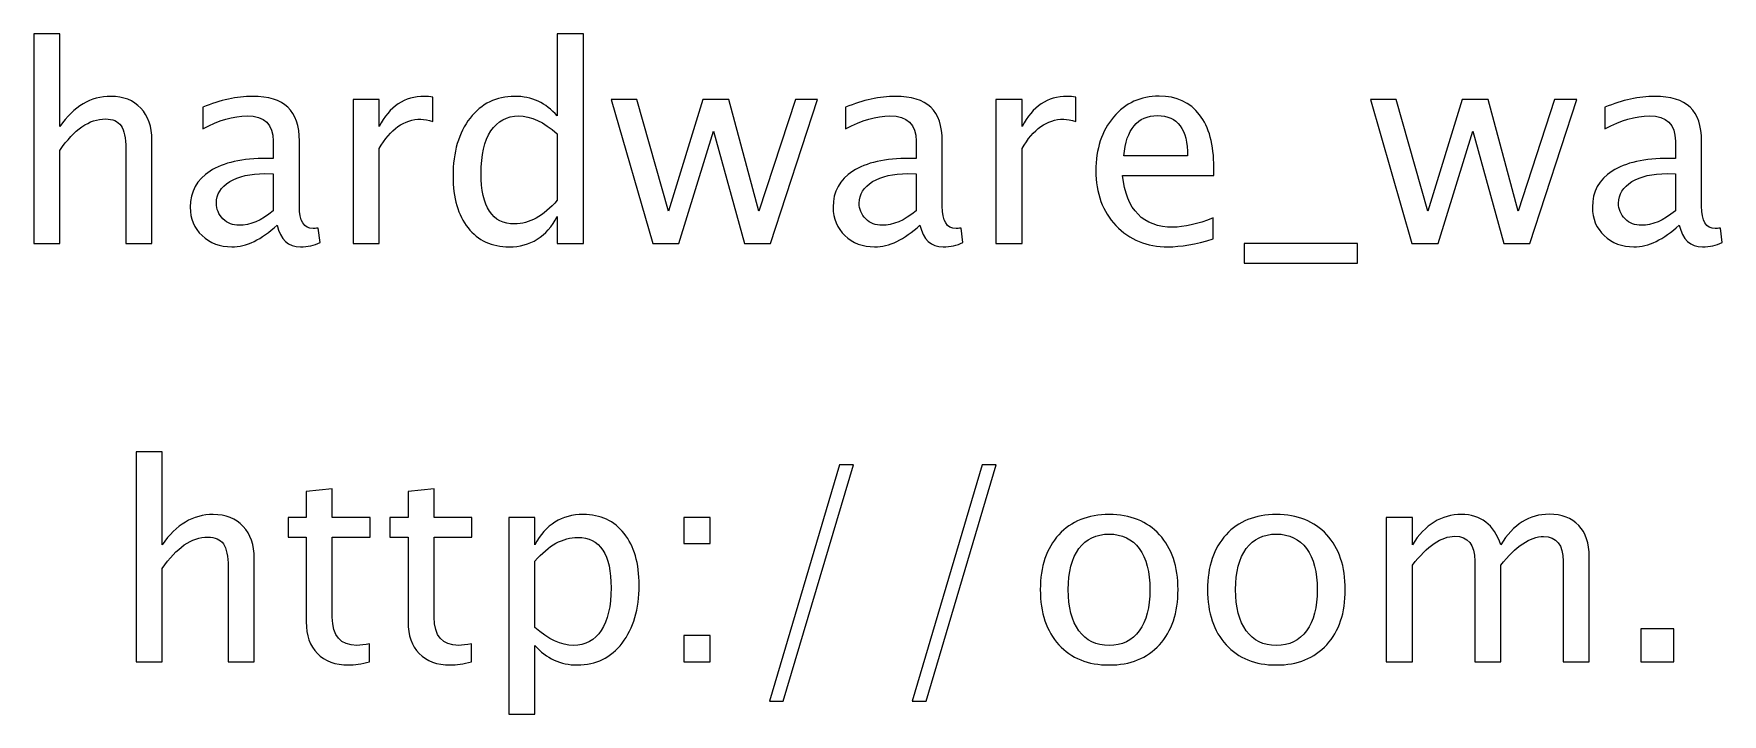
# Model space of a CAD drawing. Header units: centimetres. Extents: x -142 to 94, y -75 to 149.
# Drawn here: x -113.441 to -111.253, y 125.06 to 125.942 of the extents above; entities that cross this region are included whole.
import ezdxf

# ---------------------------------------------------------------- set-up
doc = ezdxf.new("R2010")
doc.units = ezdxf.units.CM
doc.header["$MEASUREMENT"] = 0
doc.layers.add('Layer 1', color=7, linetype='Continuous')

msp = doc.modelspace()

# ---------------------------------------------------------------- linework, layer by layer
at = {"layer": 'Layer 1'}
for points, knots in [([(-113.44107, 125.67044), (-113.44107, 125.67044), (-113.44107, 125.94243), (-113.44107, 125.94243), (-113.44107, 125.94243), (-113.44107, 125.94243), (-113.40721, 125.94243), (-113.40721, 125.94243), (-113.40721, 125.94243), (-113.40721, 125.94243), (-113.40721, 125.82208), (-113.40721, 125.82208), (-113.40721, 125.82208), (-113.38927, 125.84824), (-113.36728, 125.86129), (-113.3413, 125.86129), (-113.3413, 125.86129), (-113.32495, 125.86129), (-113.31196, 125.85618), (-113.30237, 125.84589), (-113.30237, 125.84589), (-113.29279, 125.83566), (-113.28797, 125.82184), (-113.28797, 125.80456), (-113.28797, 125.80456), (-113.28797, 125.80456), (-113.28797, 125.67044), (-113.28797, 125.67044), (-113.28797, 125.67044), (-113.28797, 125.67044), (-113.32183, 125.67044), (-113.32183, 125.67044), (-113.32183, 125.67044), (-113.32183, 125.67044), (-113.32183, 125.7935), (-113.32183, 125.7935), (-113.32183, 125.7935), (-113.32183, 125.80738), (-113.32389, 125.81726), (-113.32795, 125.82313), (-113.32795, 125.82313), (-113.33206, 125.82907), (-113.33883, 125.83201), (-113.34829, 125.83201), (-113.34829, 125.83201), (-113.36911, 125.83201), (-113.38874, 125.81843), (-113.40721, 125.79127), (-113.40721, 125.79127), (-113.40721, 125.79127), (-113.40721, 125.67044), (-113.40721, 125.67044), (-113.40721, 125.67044), (-113.40721, 125.67044), (-113.44107, 125.67044), (-113.44107, 125.67044)], [0, 0, 0, 0, 0.0666667, 0.0666667, 0.0666667, 0.0666667, 0.1333333, 0.1333333, 0.1333333, 0.1333333, 0.2, 0.2, 0.2, 0.2, 0.2666667, 0.2666667, 0.2666667, 0.2666667, 0.3333333, 0.3333333, 0.3333333, 0.3333333, 0.4, 0.4, 0.4, 0.4, 0.4666667, 0.4666667, 0.4666667, 0.4666667, 0.5333333, 0.5333333, 0.5333333, 0.5333333, 0.6, 0.6, 0.6, 0.6, 0.6666667, 0.6666667, 0.6666667, 0.6666667, 0.7333333, 0.7333333, 0.7333333, 0.7333333, 0.8, 0.8, 0.8, 0.8, 0.8666667, 0.8666667, 0.8666667, 0.8666667, 1, 1, 1, 1]), ([(-112.76268, 125.67044), (-112.76268, 125.67044), (-112.76268, 125.70554), (-112.76268, 125.70554), (-112.76268, 125.70554), (-112.77649, 125.67932), (-112.79731, 125.66621), (-112.82512, 125.66621), (-112.82512, 125.66621), (-112.8477, 125.66621), (-112.86545, 125.67438), (-112.87839, 125.69078), (-112.87839, 125.69078), (-112.89132, 125.70719), (-112.89779, 125.72959), (-112.89779, 125.75799), (-112.89779, 125.75799), (-112.89779, 125.78903), (-112.89044, 125.81402), (-112.8758, 125.83295), (-112.8758, 125.83295), (-112.8611, 125.85183), (-112.84182, 125.86129), (-112.81789, 125.86129), (-112.81789, 125.86129), (-112.79572, 125.86129), (-112.77726, 125.85283), (-112.76268, 125.83584), (-112.76268, 125.83584), (-112.76268, 125.83584), (-112.76268, 125.94243), (-112.76268, 125.94243), (-112.76268, 125.94243), (-112.76268, 125.94243), (-112.72881, 125.94243), (-112.72881, 125.94243), (-112.72881, 125.94243), (-112.72881, 125.94243), (-112.72881, 125.67044), (-112.72881, 125.67044), (-112.72881, 125.67044), (-112.72881, 125.67044), (-112.76268, 125.67044), (-112.76268, 125.67044)], [0, 0, 0, 0, 0.0833333, 0.0833333, 0.0833333, 0.0833333, 0.1666667, 0.1666667, 0.1666667, 0.1666667, 0.25, 0.25, 0.25, 0.25, 0.3333333, 0.3333333, 0.3333333, 0.3333333, 0.4166667, 0.4166667, 0.4166667, 0.4166667, 0.5, 0.5, 0.5, 0.5, 0.5833333, 0.5833333, 0.5833333, 0.5833333, 0.6666667, 0.6666667, 0.6666667, 0.6666667, 0.75, 0.75, 0.75, 0.75, 0.8333333, 0.8333333, 0.8333333, 0.8333333, 1, 1, 1, 1]), ([(-113.12575, 125.69425), (-113.14609, 125.67556), (-113.16567, 125.66621), (-113.18448, 125.66621), (-113.18448, 125.66621), (-113.19995, 125.66621), (-113.21282, 125.67103), (-113.223, 125.68073), (-113.223, 125.68073), (-113.23323, 125.69043), (-113.23834, 125.70266), (-113.23834, 125.71742), (-113.23834, 125.71742), (-113.23834, 125.73782), (-113.22976, 125.75352), (-113.21259, 125.76446), (-113.21259, 125.76446), (-113.19542, 125.77539), (-113.17078, 125.78086), (-113.13868, 125.78086), (-113.13868, 125.78086), (-113.13868, 125.78086), (-113.13074, 125.78086), (-113.13074, 125.78086), (-113.13074, 125.78086), (-113.13074, 125.78086), (-113.13074, 125.80338), (-113.13074, 125.80338), (-113.13074, 125.80338), (-113.13074, 125.82508), (-113.14203, 125.83589), (-113.16467, 125.83589), (-113.16467, 125.83589), (-113.18219, 125.83589), (-113.20136, 125.83037), (-113.22211, 125.81931), (-113.22211, 125.81931), (-113.22211, 125.81931), (-113.22211, 125.84718), (-113.22211, 125.84718), (-113.22211, 125.84718), (-113.1993, 125.85659), (-113.17778, 125.86129), (-113.15761, 125.86129), (-113.15761, 125.86129), (-113.13686, 125.86129), (-113.12151, 125.85659), (-113.11169, 125.84712), (-113.11169, 125.84712), (-113.10182, 125.83766), (-113.09688, 125.82308), (-113.09688, 125.80338), (-113.09688, 125.80338), (-113.09688, 125.80338), (-113.09688, 125.71889), (-113.09688, 125.71889), (-113.09688, 125.71889), (-113.09688, 125.69954), (-113.09094, 125.68984), (-113.079, 125.68984), (-113.079, 125.68984), (-113.07753, 125.68984), (-113.07536, 125.69008), (-113.07248, 125.69055), (-113.07248, 125.69055), (-113.07248, 125.69055), (-113.07006, 125.67173), (-113.07006, 125.67173), (-113.07006, 125.67173), (-113.07777, 125.66803), (-113.08623, 125.66621), (-113.09552, 125.66621), (-113.09552, 125.66621), (-113.11134, 125.66621), (-113.12139, 125.67556), (-113.12575, 125.69425)], [0, 0, 0, 0, 0.05, 0.05, 0.05, 0.05, 0.1, 0.1, 0.1, 0.1, 0.15, 0.15, 0.15, 0.15, 0.2, 0.2, 0.2, 0.2, 0.25, 0.25, 0.25, 0.25, 0.3, 0.3, 0.3, 0.3, 0.35, 0.35, 0.35, 0.35, 0.4, 0.4, 0.4, 0.4, 0.45, 0.45, 0.45, 0.45, 0.5, 0.5, 0.5, 0.5, 0.55, 0.55, 0.55, 0.55, 0.6, 0.6, 0.6, 0.6, 0.65, 0.65, 0.65, 0.65, 0.7, 0.7, 0.7, 0.7, 0.75, 0.75, 0.75, 0.75, 0.8, 0.8, 0.8, 0.8, 0.85, 0.85, 0.85, 0.85, 0.9, 0.9, 0.9, 0.9, 1, 1, 1, 1]), ([(-113.02732, 125.67044), (-113.02732, 125.67044), (-113.02732, 125.85741), (-113.02732, 125.85741), (-113.02732, 125.85741), (-113.02732, 125.85741), (-112.99346, 125.85741), (-112.99346, 125.85741), (-112.99346, 125.85741), (-112.99346, 125.85741), (-112.99346, 125.82208), (-112.99346, 125.82208), (-112.99346, 125.82208), (-112.97999, 125.84824), (-112.96047, 125.86129), (-112.93484, 125.86129), (-112.93484, 125.86129), (-112.93137, 125.86129), (-112.92772, 125.861), (-112.92396, 125.86041), (-112.92396, 125.86041), (-112.92396, 125.86041), (-112.92396, 125.82872), (-112.92396, 125.82872), (-112.92396, 125.82872), (-112.92984, 125.83066), (-112.93501, 125.83166), (-112.93948, 125.83166), (-112.93948, 125.83166), (-112.961, 125.83166), (-112.97899, 125.81896), (-112.99346, 125.7935), (-112.99346, 125.7935), (-112.99346, 125.7935), (-112.99346, 125.67044), (-112.99346, 125.67044), (-112.99346, 125.67044), (-112.99346, 125.67044), (-113.02732, 125.67044), (-113.02732, 125.67044)], [0, 0, 0, 0, 0.0909091, 0.0909091, 0.0909091, 0.0909091, 0.1818182, 0.1818182, 0.1818182, 0.1818182, 0.2727273, 0.2727273, 0.2727273, 0.2727273, 0.3636364, 0.3636364, 0.3636364, 0.3636364, 0.4545455, 0.4545455, 0.4545455, 0.4545455, 0.5454545, 0.5454545, 0.5454545, 0.5454545, 0.6363636, 0.6363636, 0.6363636, 0.6363636, 0.7272727, 0.7272727, 0.7272727, 0.7272727, 0.8181818, 0.8181818, 0.8181818, 0.8181818, 1, 1, 1, 1]), ([(-112.63908, 125.67044), (-112.63908, 125.67044), (-112.6927, 125.85741), (-112.6927, 125.85741), (-112.6927, 125.85741), (-112.6927, 125.85741), (-112.65966, 125.85741), (-112.65966, 125.85741), (-112.65966, 125.85741), (-112.65966, 125.85741), (-112.61856, 125.71224), (-112.61856, 125.71224), (-112.61856, 125.71224), (-112.61856, 125.71224), (-112.57423, 125.85741), (-112.57423, 125.85741), (-112.57423, 125.85741), (-112.57423, 125.85741), (-112.54036, 125.85741), (-112.54036, 125.85741), (-112.54036, 125.85741), (-112.54036, 125.85741), (-112.50138, 125.71248), (-112.50138, 125.71248), (-112.50138, 125.71248), (-112.50138, 125.71248), (-112.45422, 125.85741), (-112.45422, 125.85741), (-112.45422, 125.85741), (-112.45422, 125.85741), (-112.4253, 125.85741), (-112.4253, 125.85741), (-112.4253, 125.85741), (-112.4253, 125.85741), (-112.48633, 125.67044), (-112.48633, 125.67044), (-112.48633, 125.67044), (-112.48633, 125.67044), (-112.52019, 125.67044), (-112.52019, 125.67044), (-112.52019, 125.67044), (-112.52019, 125.67044), (-112.56029, 125.81626), (-112.56029, 125.81626), (-112.56029, 125.81626), (-112.56029, 125.81626), (-112.60521, 125.67044), (-112.60521, 125.67044), (-112.60521, 125.67044), (-112.60521, 125.67044), (-112.63908, 125.67044), (-112.63908, 125.67044)], [0, 0, 0, 0, 0.0714286, 0.0714286, 0.0714286, 0.0714286, 0.1428571, 0.1428571, 0.1428571, 0.1428571, 0.2142857, 0.2142857, 0.2142857, 0.2142857, 0.2857143, 0.2857143, 0.2857143, 0.2857143, 0.3571429, 0.3571429, 0.3571429, 0.3571429, 0.4285714, 0.4285714, 0.4285714, 0.4285714, 0.5, 0.5, 0.5, 0.5, 0.5714286, 0.5714286, 0.5714286, 0.5714286, 0.6428571, 0.6428571, 0.6428571, 0.6428571, 0.7142857, 0.7142857, 0.7142857, 0.7142857, 0.7857143, 0.7857143, 0.7857143, 0.7857143, 0.8571429, 0.8571429, 0.8571429, 0.8571429, 1, 1, 1, 1]), ([(-112.29277, 125.69425), (-112.31311, 125.67556), (-112.33269, 125.66621), (-112.3515, 125.66621), (-112.3515, 125.66621), (-112.36697, 125.66621), (-112.37984, 125.67103), (-112.39002, 125.68073), (-112.39002, 125.68073), (-112.40025, 125.69043), (-112.40536, 125.70266), (-112.40536, 125.71742), (-112.40536, 125.71742), (-112.40536, 125.73782), (-112.39678, 125.75352), (-112.37961, 125.76446), (-112.37961, 125.76446), (-112.36244, 125.77539), (-112.3378, 125.78086), (-112.3057, 125.78086), (-112.3057, 125.78086), (-112.3057, 125.78086), (-112.29776, 125.78086), (-112.29776, 125.78086), (-112.29776, 125.78086), (-112.29776, 125.78086), (-112.29776, 125.80338), (-112.29776, 125.80338), (-112.29776, 125.80338), (-112.29776, 125.82508), (-112.30905, 125.83589), (-112.33169, 125.83589), (-112.33169, 125.83589), (-112.34921, 125.83589), (-112.36838, 125.83037), (-112.38913, 125.81931), (-112.38913, 125.81931), (-112.38913, 125.81931), (-112.38913, 125.84718), (-112.38913, 125.84718), (-112.38913, 125.84718), (-112.36632, 125.85659), (-112.3448, 125.86129), (-112.32463, 125.86129), (-112.32463, 125.86129), (-112.30388, 125.86129), (-112.28853, 125.85659), (-112.27871, 125.84712), (-112.27871, 125.84712), (-112.26884, 125.83766), (-112.2639, 125.82308), (-112.2639, 125.80338), (-112.2639, 125.80338), (-112.2639, 125.80338), (-112.2639, 125.71889), (-112.2639, 125.71889), (-112.2639, 125.71889), (-112.2639, 125.69954), (-112.25796, 125.68984), (-112.24602, 125.68984), (-112.24602, 125.68984), (-112.24455, 125.68984), (-112.24238, 125.69008), (-112.2395, 125.69055), (-112.2395, 125.69055), (-112.2395, 125.69055), (-112.23708, 125.67173), (-112.23708, 125.67173), (-112.23708, 125.67173), (-112.24479, 125.66803), (-112.25325, 125.66621), (-112.26254, 125.66621), (-112.26254, 125.66621), (-112.27836, 125.66621), (-112.28841, 125.67556), (-112.29277, 125.69425)], [0, 0, 0, 0, 0.05, 0.05, 0.05, 0.05, 0.1, 0.1, 0.1, 0.1, 0.15, 0.15, 0.15, 0.15, 0.2, 0.2, 0.2, 0.2, 0.25, 0.25, 0.25, 0.25, 0.3, 0.3, 0.3, 0.3, 0.35, 0.35, 0.35, 0.35, 0.4, 0.4, 0.4, 0.4, 0.45, 0.45, 0.45, 0.45, 0.5, 0.5, 0.5, 0.5, 0.55, 0.55, 0.55, 0.55, 0.6, 0.6, 0.6, 0.6, 0.65, 0.65, 0.65, 0.65, 0.7, 0.7, 0.7, 0.7, 0.75, 0.75, 0.75, 0.75, 0.8, 0.8, 0.8, 0.8, 0.85, 0.85, 0.85, 0.85, 0.9, 0.9, 0.9, 0.9, 1, 1, 1, 1]), ([(-112.19434, 125.67044), (-112.19434, 125.67044), (-112.19434, 125.85741), (-112.19434, 125.85741), (-112.19434, 125.85741), (-112.19434, 125.85741), (-112.16048, 125.85741), (-112.16048, 125.85741), (-112.16048, 125.85741), (-112.16048, 125.85741), (-112.16048, 125.82208), (-112.16048, 125.82208), (-112.16048, 125.82208), (-112.14701, 125.84824), (-112.12749, 125.86129), (-112.10186, 125.86129), (-112.10186, 125.86129), (-112.09839, 125.86129), (-112.09474, 125.861), (-112.09098, 125.86041), (-112.09098, 125.86041), (-112.09098, 125.86041), (-112.09098, 125.82872), (-112.09098, 125.82872), (-112.09098, 125.82872), (-112.09686, 125.83066), (-112.10203, 125.83166), (-112.1065, 125.83166), (-112.1065, 125.83166), (-112.12802, 125.83166), (-112.14601, 125.81896), (-112.16048, 125.7935), (-112.16048, 125.7935), (-112.16048, 125.7935), (-112.16048, 125.67044), (-112.16048, 125.67044), (-112.16048, 125.67044), (-112.16048, 125.67044), (-112.19434, 125.67044), (-112.19434, 125.67044)], [0, 0, 0, 0, 0.0909091, 0.0909091, 0.0909091, 0.0909091, 0.1818182, 0.1818182, 0.1818182, 0.1818182, 0.2727273, 0.2727273, 0.2727273, 0.2727273, 0.3636364, 0.3636364, 0.3636364, 0.3636364, 0.4545455, 0.4545455, 0.4545455, 0.4545455, 0.5454545, 0.5454545, 0.5454545, 0.5454545, 0.6363636, 0.6363636, 0.6363636, 0.6363636, 0.7272727, 0.7272727, 0.7272727, 0.7272727, 0.8181818, 0.8181818, 0.8181818, 0.8181818, 1, 1, 1, 1]), ([(-111.91276, 125.67644), (-111.93552, 125.66962), (-111.95498, 125.66621), (-111.97121, 125.66621), (-111.97121, 125.66621), (-111.9989, 125.66621), (-112.02142, 125.67538), (-112.03876, 125.69366), (-112.03876, 125.69366), (-112.05611, 125.71195), (-112.06481, 125.73565), (-112.06481, 125.76481), (-112.06481, 125.76481), (-112.06481, 125.79309), (-112.05717, 125.81631), (-112.04182, 125.83448), (-112.04182, 125.83448), (-112.02647, 125.85259), (-112.00684, 125.86165), (-111.98291, 125.86165), (-111.98291, 125.86165), (-111.96027, 125.86165), (-111.94275, 125.85359), (-111.9304, 125.83748), (-111.9304, 125.83748), (-111.91805, 125.82137), (-111.91188, 125.79856), (-111.91188, 125.76898), (-111.91188, 125.76898), (-111.91188, 125.76898), (-111.91206, 125.75864), (-111.91206, 125.75864), (-111.91206, 125.75864), (-111.91206, 125.75864), (-112.03024, 125.75864), (-112.03024, 125.75864), (-112.03024, 125.75864), (-112.0253, 125.71395), (-112.00348, 125.69161), (-111.96486, 125.69161), (-111.96486, 125.69161), (-111.95069, 125.69161), (-111.93334, 125.6956), (-111.91276, 125.7036), (-111.91276, 125.7036), (-111.91276, 125.7036), (-111.91276, 125.67644), (-111.91276, 125.67644)], [0, 0, 0, 0, 0.0769231, 0.0769231, 0.0769231, 0.0769231, 0.1538462, 0.1538462, 0.1538462, 0.1538462, 0.2307692, 0.2307692, 0.2307692, 0.2307692, 0.3076923, 0.3076923, 0.3076923, 0.3076923, 0.3846154, 0.3846154, 0.3846154, 0.3846154, 0.4615385, 0.4615385, 0.4615385, 0.4615385, 0.5384615, 0.5384615, 0.5384615, 0.5384615, 0.6153846, 0.6153846, 0.6153846, 0.6153846, 0.6923077, 0.6923077, 0.6923077, 0.6923077, 0.7692308, 0.7692308, 0.7692308, 0.7692308, 0.8461538, 0.8461538, 0.8461538, 0.8461538, 1, 1, 1, 1]), ([(-111.65517, 125.67044), (-111.65517, 125.67044), (-111.70879, 125.85741), (-111.70879, 125.85741), (-111.70879, 125.85741), (-111.70879, 125.85741), (-111.67575, 125.85741), (-111.67575, 125.85741), (-111.67575, 125.85741), (-111.67575, 125.85741), (-111.63465, 125.71224), (-111.63465, 125.71224), (-111.63465, 125.71224), (-111.63465, 125.71224), (-111.59032, 125.85741), (-111.59032, 125.85741), (-111.59032, 125.85741), (-111.59032, 125.85741), (-111.55645, 125.85741), (-111.55645, 125.85741), (-111.55645, 125.85741), (-111.55645, 125.85741), (-111.51747, 125.71248), (-111.51747, 125.71248), (-111.51747, 125.71248), (-111.51747, 125.71248), (-111.47031, 125.85741), (-111.47031, 125.85741), (-111.47031, 125.85741), (-111.47031, 125.85741), (-111.44139, 125.85741), (-111.44139, 125.85741), (-111.44139, 125.85741), (-111.44139, 125.85741), (-111.50242, 125.67044), (-111.50242, 125.67044), (-111.50242, 125.67044), (-111.50242, 125.67044), (-111.53628, 125.67044), (-111.53628, 125.67044), (-111.53628, 125.67044), (-111.53628, 125.67044), (-111.57638, 125.81626), (-111.57638, 125.81626), (-111.57638, 125.81626), (-111.57638, 125.81626), (-111.6213, 125.67044), (-111.6213, 125.67044), (-111.6213, 125.67044), (-111.6213, 125.67044), (-111.65517, 125.67044), (-111.65517, 125.67044)], [0, 0, 0, 0, 0.0714286, 0.0714286, 0.0714286, 0.0714286, 0.1428571, 0.1428571, 0.1428571, 0.1428571, 0.2142857, 0.2142857, 0.2142857, 0.2142857, 0.2857143, 0.2857143, 0.2857143, 0.2857143, 0.3571429, 0.3571429, 0.3571429, 0.3571429, 0.4285714, 0.4285714, 0.4285714, 0.4285714, 0.5, 0.5, 0.5, 0.5, 0.5714286, 0.5714286, 0.5714286, 0.5714286, 0.6428571, 0.6428571, 0.6428571, 0.6428571, 0.7142857, 0.7142857, 0.7142857, 0.7142857, 0.7857143, 0.7857143, 0.7857143, 0.7857143, 0.8571429, 0.8571429, 0.8571429, 0.8571429, 1, 1, 1, 1]), ([(-111.30886, 125.69425), (-111.3292, 125.67556), (-111.34878, 125.66621), (-111.36759, 125.66621), (-111.36759, 125.66621), (-111.38306, 125.66621), (-111.39593, 125.67103), (-111.40611, 125.68073), (-111.40611, 125.68073), (-111.41634, 125.69043), (-111.42145, 125.70266), (-111.42145, 125.71742), (-111.42145, 125.71742), (-111.42145, 125.73782), (-111.41287, 125.75352), (-111.3957, 125.76446), (-111.3957, 125.76446), (-111.37853, 125.77539), (-111.35389, 125.78086), (-111.32179, 125.78086), (-111.32179, 125.78086), (-111.32179, 125.78086), (-111.31385, 125.78086), (-111.31385, 125.78086), (-111.31385, 125.78086), (-111.31385, 125.78086), (-111.31385, 125.80338), (-111.31385, 125.80338), (-111.31385, 125.80338), (-111.31385, 125.82508), (-111.32514, 125.83589), (-111.34778, 125.83589), (-111.34778, 125.83589), (-111.3653, 125.83589), (-111.38447, 125.83037), (-111.40522, 125.81931), (-111.40522, 125.81931), (-111.40522, 125.81931), (-111.40522, 125.84718), (-111.40522, 125.84718), (-111.40522, 125.84718), (-111.38241, 125.85659), (-111.36089, 125.86129), (-111.34072, 125.86129), (-111.34072, 125.86129), (-111.31997, 125.86129), (-111.30462, 125.85659), (-111.2948, 125.84712), (-111.2948, 125.84712), (-111.28493, 125.83766), (-111.27999, 125.82308), (-111.27999, 125.80338), (-111.27999, 125.80338), (-111.27999, 125.80338), (-111.27999, 125.71889), (-111.27999, 125.71889), (-111.27999, 125.71889), (-111.27999, 125.69954), (-111.27405, 125.68984), (-111.26211, 125.68984), (-111.26211, 125.68984), (-111.26064, 125.68984), (-111.25847, 125.69008), (-111.25559, 125.69055), (-111.25559, 125.69055), (-111.25559, 125.69055), (-111.25317, 125.67173), (-111.25317, 125.67173), (-111.25317, 125.67173), (-111.26088, 125.66803), (-111.26934, 125.66621), (-111.27863, 125.66621), (-111.27863, 125.66621), (-111.29445, 125.66621), (-111.3045, 125.67556), (-111.30886, 125.69425)], [0, 0, 0, 0, 0.05, 0.05, 0.05, 0.05, 0.1, 0.1, 0.1, 0.1, 0.15, 0.15, 0.15, 0.15, 0.2, 0.2, 0.2, 0.2, 0.25, 0.25, 0.25, 0.25, 0.3, 0.3, 0.3, 0.3, 0.35, 0.35, 0.35, 0.35, 0.4, 0.4, 0.4, 0.4, 0.45, 0.45, 0.45, 0.45, 0.5, 0.5, 0.5, 0.5, 0.55, 0.55, 0.55, 0.55, 0.6, 0.6, 0.6, 0.6, 0.65, 0.65, 0.65, 0.65, 0.7, 0.7, 0.7, 0.7, 0.75, 0.75, 0.75, 0.75, 0.8, 0.8, 0.8, 0.8, 0.85, 0.85, 0.85, 0.85, 0.9, 0.9, 0.9, 0.9, 1, 1, 1, 1]), ([(-112.76268, 125.81267), (-112.78026, 125.82813), (-112.79689, 125.83589), (-112.81265, 125.83589), (-112.81265, 125.83589), (-112.82817, 125.83589), (-112.84017, 125.82943), (-112.84869, 125.81643), (-112.84869, 125.81643), (-112.85722, 125.8035), (-112.86145, 125.78515), (-112.86145, 125.7614), (-112.86145, 125.7614), (-112.86145, 125.71771), (-112.84699, 125.69584), (-112.818, 125.69584), (-112.818, 125.69584), (-112.79919, 125.69584), (-112.78073, 125.70613), (-112.76268, 125.72665), (-112.76268, 125.72665), (-112.76268, 125.72665), (-112.76268, 125.81267), (-112.76268, 125.81267)], [0, 0, 0, 0, 0.1428571, 0.1428571, 0.1428571, 0.1428571, 0.2857143, 0.2857143, 0.2857143, 0.2857143, 0.4285714, 0.4285714, 0.4285714, 0.4285714, 0.5714286, 0.5714286, 0.5714286, 0.5714286, 0.7142857, 0.7142857, 0.7142857, 0.7142857, 1, 1, 1, 1]), ([(-112.02847, 125.78404), (-112.02847, 125.78404), (-111.94592, 125.78404), (-111.94592, 125.78404), (-111.94592, 125.78404), (-111.94592, 125.81884), (-111.95892, 125.83625), (-111.98485, 125.83625), (-111.98485, 125.83625), (-112.01095, 125.83625), (-112.02547, 125.81884), (-112.02847, 125.78404)], [0, 0, 0, 0, 0.25, 0.25, 0.25, 0.25, 0.5, 0.5, 0.5, 0.5, 1, 1, 1, 1]), ([(-113.13074, 125.71271), (-113.13074, 125.71271), (-113.13074, 125.76075), (-113.13074, 125.76075), (-113.13074, 125.76075), (-113.13074, 125.76075), (-113.14162, 125.7611), (-113.14162, 125.7611), (-113.14162, 125.7611), (-113.16044, 125.7611), (-113.1756, 125.75764), (-113.18719, 125.7507), (-113.18719, 125.7507), (-113.19871, 125.7437), (-113.20447, 125.73447), (-113.20447, 125.72295), (-113.20447, 125.72295), (-113.20447, 125.71489), (-113.20159, 125.70807), (-113.19589, 125.70248), (-113.19589, 125.70248), (-113.19013, 125.6969), (-113.18313, 125.69408), (-113.17484, 125.69408), (-113.17484, 125.69408), (-113.16073, 125.69408), (-113.14603, 125.70031), (-113.13074, 125.71271)], [0, 0, 0, 0, 0.125, 0.125, 0.125, 0.125, 0.25, 0.25, 0.25, 0.25, 0.375, 0.375, 0.375, 0.375, 0.5, 0.5, 0.5, 0.5, 0.625, 0.625, 0.625, 0.625, 0.75, 0.75, 0.75, 0.75, 1, 1, 1, 1]), ([(-112.29776, 125.71271), (-112.29776, 125.71271), (-112.29776, 125.76075), (-112.29776, 125.76075), (-112.29776, 125.76075), (-112.29776, 125.76075), (-112.30864, 125.7611), (-112.30864, 125.7611), (-112.30864, 125.7611), (-112.32746, 125.7611), (-112.34262, 125.75764), (-112.35421, 125.7507), (-112.35421, 125.7507), (-112.36573, 125.7437), (-112.37149, 125.73447), (-112.37149, 125.72295), (-112.37149, 125.72295), (-112.37149, 125.71489), (-112.36861, 125.70807), (-112.36291, 125.70248), (-112.36291, 125.70248), (-112.35715, 125.6969), (-112.35015, 125.69408), (-112.34186, 125.69408), (-112.34186, 125.69408), (-112.32775, 125.69408), (-112.31305, 125.70031), (-112.29776, 125.71271)], [0, 0, 0, 0, 0.125, 0.125, 0.125, 0.125, 0.25, 0.25, 0.25, 0.25, 0.375, 0.375, 0.375, 0.375, 0.5, 0.5, 0.5, 0.5, 0.625, 0.625, 0.625, 0.625, 0.75, 0.75, 0.75, 0.75, 1, 1, 1, 1]), ([(-111.31385, 125.71271), (-111.31385, 125.71271), (-111.31385, 125.76075), (-111.31385, 125.76075), (-111.31385, 125.76075), (-111.31385, 125.76075), (-111.32473, 125.7611), (-111.32473, 125.7611), (-111.32473, 125.7611), (-111.34355, 125.7611), (-111.35871, 125.75764), (-111.3703, 125.7507), (-111.3703, 125.7507), (-111.38182, 125.7437), (-111.38758, 125.73447), (-111.38758, 125.72295), (-111.38758, 125.72295), (-111.38758, 125.71489), (-111.3847, 125.70807), (-111.379, 125.70248), (-111.379, 125.70248), (-111.37324, 125.6969), (-111.36624, 125.69408), (-111.35795, 125.69408), (-111.35795, 125.69408), (-111.34384, 125.69408), (-111.32914, 125.70031), (-111.31385, 125.71271)], [0, 0, 0, 0, 0.125, 0.125, 0.125, 0.125, 0.25, 0.25, 0.25, 0.25, 0.375, 0.375, 0.375, 0.375, 0.5, 0.5, 0.5, 0.5, 0.625, 0.625, 0.625, 0.625, 0.75, 0.75, 0.75, 0.75, 1, 1, 1, 1]), ([(-111.87248, 125.64504), (-111.87248, 125.64504), (-111.87248, 125.67044), (-111.87248, 125.67044), (-111.87248, 125.67044), (-111.87248, 125.67044), (-111.72573, 125.67044), (-111.72573, 125.67044), (-111.72573, 125.67044), (-111.72573, 125.67044), (-111.72573, 125.64504), (-111.72573, 125.64504), (-111.72573, 125.64504), (-111.72573, 125.64504), (-111.87248, 125.64504), (-111.87248, 125.64504)], [0, 0, 0, 0, 0.2, 0.2, 0.2, 0.2, 0.4, 0.4, 0.4, 0.4, 0.6, 0.6, 0.6, 0.6, 1, 1, 1, 1]), ([(-113.30843, 125.12834), (-113.30843, 125.12834), (-113.30843, 125.40033), (-113.30843, 125.40033), (-113.30843, 125.40033), (-113.30843, 125.40033), (-113.27457, 125.40033), (-113.27457, 125.40033), (-113.27457, 125.40033), (-113.27457, 125.40033), (-113.27457, 125.27998), (-113.27457, 125.27998), (-113.27457, 125.27998), (-113.25663, 125.30614), (-113.23464, 125.31919), (-113.20866, 125.31919), (-113.20866, 125.31919), (-113.19231, 125.31919), (-113.17932, 125.31408), (-113.16973, 125.30379), (-113.16973, 125.30379), (-113.16015, 125.29356), (-113.15533, 125.27974), (-113.15533, 125.26246), (-113.15533, 125.26246), (-113.15533, 125.26246), (-113.15533, 125.12834), (-113.15533, 125.12834), (-113.15533, 125.12834), (-113.15533, 125.12834), (-113.18919, 125.12834), (-113.18919, 125.12834), (-113.18919, 125.12834), (-113.18919, 125.12834), (-113.18919, 125.2514), (-113.18919, 125.2514), (-113.18919, 125.2514), (-113.18919, 125.26528), (-113.19125, 125.27516), (-113.19531, 125.28103), (-113.19531, 125.28103), (-113.19942, 125.28697), (-113.20619, 125.28991), (-113.21565, 125.28991), (-113.21565, 125.28991), (-113.23647, 125.28991), (-113.2561, 125.27633), (-113.27457, 125.24917), (-113.27457, 125.24917), (-113.27457, 125.24917), (-113.27457, 125.12834), (-113.27457, 125.12834), (-113.27457, 125.12834), (-113.27457, 125.12834), (-113.30843, 125.12834), (-113.30843, 125.12834)], [0, 0, 0, 0, 0.0666667, 0.0666667, 0.0666667, 0.0666667, 0.1333333, 0.1333333, 0.1333333, 0.1333333, 0.2, 0.2, 0.2, 0.2, 0.2666667, 0.2666667, 0.2666667, 0.2666667, 0.3333333, 0.3333333, 0.3333333, 0.3333333, 0.4, 0.4, 0.4, 0.4, 0.4666667, 0.4666667, 0.4666667, 0.4666667, 0.5333333, 0.5333333, 0.5333333, 0.5333333, 0.6, 0.6, 0.6, 0.6, 0.6666667, 0.6666667, 0.6666667, 0.6666667, 0.7333333, 0.7333333, 0.7333333, 0.7333333, 0.8, 0.8, 0.8, 0.8, 0.8666667, 0.8666667, 0.8666667, 0.8666667, 1, 1, 1, 1]), ([(-112.48774, 125.07719), (-112.48774, 125.07719), (-112.39702, 125.3834), (-112.39702, 125.3834), (-112.39702, 125.3834), (-112.39702, 125.3834), (-112.37908, 125.3834), (-112.37908, 125.3834), (-112.37908, 125.3834), (-112.37908, 125.3834), (-112.46981, 125.07719), (-112.46981, 125.07719), (-112.46981, 125.07719), (-112.46981, 125.07719), (-112.48774, 125.07719), (-112.48774, 125.07719)], [0, 0, 0, 0, 0.2, 0.2, 0.2, 0.2, 0.4, 0.4, 0.4, 0.4, 0.6, 0.6, 0.6, 0.6, 1, 1, 1, 1]), ([(-112.30277, 125.07719), (-112.30277, 125.07719), (-112.21205, 125.3834), (-112.21205, 125.3834), (-112.21205, 125.3834), (-112.21205, 125.3834), (-112.19411, 125.3834), (-112.19411, 125.3834), (-112.19411, 125.3834), (-112.19411, 125.3834), (-112.28484, 125.07719), (-112.28484, 125.07719), (-112.28484, 125.07719), (-112.28484, 125.07719), (-112.30277, 125.07719), (-112.30277, 125.07719)], [0, 0, 0, 0, 0.2, 0.2, 0.2, 0.2, 0.4, 0.4, 0.4, 0.4, 0.6, 0.6, 0.6, 0.6, 1, 1, 1, 1]), ([(-113.00586, 125.1284), (-113.01633, 125.12552), (-113.02544, 125.12411), (-113.03315, 125.12411), (-113.03315, 125.12411), (-113.05043, 125.12411), (-113.0639, 125.12905), (-113.07354, 125.13892), (-113.07354, 125.13892), (-113.08324, 125.1488), (-113.08806, 125.1625), (-113.08806, 125.18008), (-113.08806, 125.18008), (-113.08806, 125.18008), (-113.08806, 125.28991), (-113.08806, 125.28991), (-113.08806, 125.28991), (-113.08806, 125.28991), (-113.11146, 125.28991), (-113.11146, 125.28991), (-113.11146, 125.28991), (-113.11146, 125.28991), (-113.11146, 125.31531), (-113.11146, 125.31531), (-113.11146, 125.31531), (-113.11146, 125.31531), (-113.08806, 125.31531), (-113.08806, 125.31531), (-113.08806, 125.31531), (-113.08806, 125.31531), (-113.08806, 125.34912), (-113.08806, 125.34912), (-113.08806, 125.34912), (-113.08806, 125.34912), (-113.0542, 125.35236), (-113.0542, 125.35236), (-113.0542, 125.35236), (-113.0542, 125.35236), (-113.0542, 125.31531), (-113.0542, 125.31531), (-113.0542, 125.31531), (-113.0542, 125.31531), (-113.00516, 125.31531), (-113.00516, 125.31531), (-113.00516, 125.31531), (-113.00516, 125.31531), (-113.00516, 125.28991), (-113.00516, 125.28991), (-113.00516, 125.28991), (-113.00516, 125.28991), (-113.0542, 125.28991), (-113.0542, 125.28991), (-113.0542, 125.28991), (-113.0542, 125.28991), (-113.0542, 125.1862), (-113.0542, 125.1862), (-113.0542, 125.1862), (-113.0542, 125.16174), (-113.04355, 125.14951), (-113.02233, 125.14951), (-113.02233, 125.14951), (-113.0178, 125.14951), (-113.01233, 125.15027), (-113.00586, 125.15174), (-113.00586, 125.15174), (-113.00586, 125.15174), (-113.00586, 125.1284), (-113.00586, 125.1284)], [0, 0, 0, 0, 0.0555556, 0.0555556, 0.0555556, 0.0555556, 0.1111111, 0.1111111, 0.1111111, 0.1111111, 0.1666667, 0.1666667, 0.1666667, 0.1666667, 0.2222222, 0.2222222, 0.2222222, 0.2222222, 0.2777778, 0.2777778, 0.2777778, 0.2777778, 0.3333333, 0.3333333, 0.3333333, 0.3333333, 0.3888889, 0.3888889, 0.3888889, 0.3888889, 0.4444444, 0.4444444, 0.4444444, 0.4444444, 0.5, 0.5, 0.5, 0.5, 0.5555556, 0.5555556, 0.5555556, 0.5555556, 0.6111111, 0.6111111, 0.6111111, 0.6111111, 0.6666667, 0.6666667, 0.6666667, 0.6666667, 0.7222222, 0.7222222, 0.7222222, 0.7222222, 0.7777778, 0.7777778, 0.7777778, 0.7777778, 0.8333333, 0.8333333, 0.8333333, 0.8333333, 0.8888889, 0.8888889, 0.8888889, 0.8888889, 1, 1, 1, 1]), ([(-112.87392, 125.1284), (-112.88439, 125.12552), (-112.8935, 125.12411), (-112.90121, 125.12411), (-112.90121, 125.12411), (-112.91849, 125.12411), (-112.93196, 125.12905), (-112.9416, 125.13892), (-112.9416, 125.13892), (-112.9513, 125.1488), (-112.95612, 125.1625), (-112.95612, 125.18008), (-112.95612, 125.18008), (-112.95612, 125.18008), (-112.95612, 125.28991), (-112.95612, 125.28991), (-112.95612, 125.28991), (-112.95612, 125.28991), (-112.97952, 125.28991), (-112.97952, 125.28991), (-112.97952, 125.28991), (-112.97952, 125.28991), (-112.97952, 125.31531), (-112.97952, 125.31531), (-112.97952, 125.31531), (-112.97952, 125.31531), (-112.95612, 125.31531), (-112.95612, 125.31531), (-112.95612, 125.31531), (-112.95612, 125.31531), (-112.95612, 125.34912), (-112.95612, 125.34912), (-112.95612, 125.34912), (-112.95612, 125.34912), (-112.92226, 125.35236), (-112.92226, 125.35236), (-112.92226, 125.35236), (-112.92226, 125.35236), (-112.92226, 125.31531), (-112.92226, 125.31531), (-112.92226, 125.31531), (-112.92226, 125.31531), (-112.87322, 125.31531), (-112.87322, 125.31531), (-112.87322, 125.31531), (-112.87322, 125.31531), (-112.87322, 125.28991), (-112.87322, 125.28991), (-112.87322, 125.28991), (-112.87322, 125.28991), (-112.92226, 125.28991), (-112.92226, 125.28991), (-112.92226, 125.28991), (-112.92226, 125.28991), (-112.92226, 125.1862), (-112.92226, 125.1862), (-112.92226, 125.1862), (-112.92226, 125.16174), (-112.91161, 125.14951), (-112.89039, 125.14951), (-112.89039, 125.14951), (-112.88586, 125.14951), (-112.88039, 125.15027), (-112.87392, 125.15174), (-112.87392, 125.15174), (-112.87392, 125.15174), (-112.87392, 125.1284), (-112.87392, 125.1284)], [0, 0, 0, 0, 0.0555556, 0.0555556, 0.0555556, 0.0555556, 0.1111111, 0.1111111, 0.1111111, 0.1111111, 0.1666667, 0.1666667, 0.1666667, 0.1666667, 0.2222222, 0.2222222, 0.2222222, 0.2222222, 0.2777778, 0.2777778, 0.2777778, 0.2777778, 0.3333333, 0.3333333, 0.3333333, 0.3333333, 0.3888889, 0.3888889, 0.3888889, 0.3888889, 0.4444444, 0.4444444, 0.4444444, 0.4444444, 0.5, 0.5, 0.5, 0.5, 0.5555556, 0.5555556, 0.5555556, 0.5555556, 0.6111111, 0.6111111, 0.6111111, 0.6111111, 0.6666667, 0.6666667, 0.6666667, 0.6666667, 0.7222222, 0.7222222, 0.7222222, 0.7222222, 0.7777778, 0.7777778, 0.7777778, 0.7777778, 0.8333333, 0.8333333, 0.8333333, 0.8333333, 0.8888889, 0.8888889, 0.8888889, 0.8888889, 1, 1, 1, 1]), ([(-112.82559, 125.06025), (-112.82559, 125.06025), (-112.82559, 125.31531), (-112.82559, 125.31531), (-112.82559, 125.31531), (-112.82559, 125.31531), (-112.79173, 125.31531), (-112.79173, 125.31531), (-112.79173, 125.31531), (-112.79173, 125.31531), (-112.79173, 125.27998), (-112.79173, 125.27998), (-112.79173, 125.27998), (-112.77785, 125.30614), (-112.75698, 125.31919), (-112.72917, 125.31919), (-112.72917, 125.31919), (-112.70665, 125.31919), (-112.68895, 125.31102), (-112.67601, 125.29462), (-112.67601, 125.29462), (-112.66308, 125.27821), (-112.65661, 125.25581), (-112.65661, 125.22741), (-112.65661, 125.22741), (-112.65661, 125.19649), (-112.66396, 125.1715), (-112.6786, 125.15256), (-112.6786, 125.15256), (-112.69324, 125.13357), (-112.71253, 125.12411), (-112.7364, 125.12411), (-112.7364, 125.12411), (-112.75856, 125.12411), (-112.77703, 125.13257), (-112.79173, 125.14957), (-112.79173, 125.14957), (-112.79173, 125.14957), (-112.79173, 125.06025), (-112.79173, 125.06025), (-112.79173, 125.06025), (-112.79173, 125.06025), (-112.82559, 125.06025), (-112.82559, 125.06025)], [0, 0, 0, 0, 0.0833333, 0.0833333, 0.0833333, 0.0833333, 0.1666667, 0.1666667, 0.1666667, 0.1666667, 0.25, 0.25, 0.25, 0.25, 0.3333333, 0.3333333, 0.3333333, 0.3333333, 0.4166667, 0.4166667, 0.4166667, 0.4166667, 0.5, 0.5, 0.5, 0.5, 0.5833333, 0.5833333, 0.5833333, 0.5833333, 0.6666667, 0.6666667, 0.6666667, 0.6666667, 0.75, 0.75, 0.75, 0.75, 0.8333333, 0.8333333, 0.8333333, 0.8333333, 1, 1, 1, 1]), ([(-112.59863, 125.28145), (-112.59863, 125.28145), (-112.59863, 125.31531), (-112.59863, 125.31531), (-112.59863, 125.31531), (-112.59863, 125.31531), (-112.56477, 125.31531), (-112.56477, 125.31531), (-112.56477, 125.31531), (-112.56477, 125.31531), (-112.56477, 125.28145), (-112.56477, 125.28145), (-112.56477, 125.28145), (-112.56477, 125.28145), (-112.59863, 125.28145), (-112.59863, 125.28145)], [0, 0, 0, 0, 0.2, 0.2, 0.2, 0.2, 0.4, 0.4, 0.4, 0.4, 0.6, 0.6, 0.6, 0.6, 1, 1, 1, 1]), ([(-112.0476, 125.12411), (-112.07505, 125.12411), (-112.09681, 125.13287), (-112.1128, 125.15039), (-112.1128, 125.15039), (-112.12885, 125.16791), (-112.13685, 125.19172), (-112.13685, 125.22177), (-112.13685, 125.22177), (-112.13685, 125.25175), (-112.12885, 125.27551), (-112.1128, 125.29297), (-112.1128, 125.29297), (-112.09681, 125.31043), (-112.07505, 125.31919), (-112.0476, 125.31919), (-112.0476, 125.31919), (-112.02014, 125.31919), (-111.99838, 125.31043), (-111.98239, 125.29297), (-111.98239, 125.29297), (-111.96634, 125.27551), (-111.95834, 125.25175), (-111.95834, 125.22177), (-111.95834, 125.22177), (-111.95834, 125.19172), (-111.96634, 125.16791), (-111.98239, 125.15039), (-111.98239, 125.15039), (-111.99838, 125.13287), (-112.02014, 125.12411), (-112.0476, 125.12411)], [0, 0, 0, 0, 0.1111111, 0.1111111, 0.1111111, 0.1111111, 0.2222222, 0.2222222, 0.2222222, 0.2222222, 0.3333333, 0.3333333, 0.3333333, 0.3333333, 0.4444444, 0.4444444, 0.4444444, 0.4444444, 0.5555556, 0.5555556, 0.5555556, 0.5555556, 0.6666667, 0.6666667, 0.6666667, 0.6666667, 0.7777778, 0.7777778, 0.7777778, 0.7777778, 1, 1, 1, 1]), ([(-111.83088, 125.12411), (-111.85833, 125.12411), (-111.88009, 125.13287), (-111.89608, 125.15039), (-111.89608, 125.15039), (-111.91213, 125.16791), (-111.92013, 125.19172), (-111.92013, 125.22177), (-111.92013, 125.22177), (-111.92013, 125.25175), (-111.91213, 125.27551), (-111.89608, 125.29297), (-111.89608, 125.29297), (-111.88009, 125.31043), (-111.85833, 125.31919), (-111.83088, 125.31919), (-111.83088, 125.31919), (-111.80342, 125.31919), (-111.78166, 125.31043), (-111.76567, 125.29297), (-111.76567, 125.29297), (-111.74962, 125.27551), (-111.74162, 125.25175), (-111.74162, 125.22177), (-111.74162, 125.22177), (-111.74162, 125.19172), (-111.74962, 125.16791), (-111.76567, 125.15039), (-111.76567, 125.15039), (-111.78166, 125.13287), (-111.80342, 125.12411), (-111.83088, 125.12411)], [0, 0, 0, 0, 0.1111111, 0.1111111, 0.1111111, 0.1111111, 0.2222222, 0.2222222, 0.2222222, 0.2222222, 0.3333333, 0.3333333, 0.3333333, 0.3333333, 0.4444444, 0.4444444, 0.4444444, 0.4444444, 0.5555556, 0.5555556, 0.5555556, 0.5555556, 0.6666667, 0.6666667, 0.6666667, 0.6666667, 0.7777778, 0.7777778, 0.7777778, 0.7777778, 1, 1, 1, 1]), ([(-111.68859, 125.12834), (-111.68859, 125.12834), (-111.68859, 125.31531), (-111.68859, 125.31531), (-111.68859, 125.31531), (-111.68859, 125.31531), (-111.65473, 125.31531), (-111.65473, 125.31531), (-111.65473, 125.31531), (-111.65473, 125.31531), (-111.65473, 125.27998), (-111.65473, 125.27998), (-111.65473, 125.27998), (-111.6382, 125.30614), (-111.61704, 125.31919), (-111.59111, 125.31919), (-111.59111, 125.31919), (-111.56612, 125.31919), (-111.54913, 125.30614), (-111.54007, 125.27998), (-111.54007, 125.27998), (-111.52402, 125.30638), (-111.50309, 125.31955), (-111.4774, 125.31955), (-111.4774, 125.31955), (-111.46099, 125.31955), (-111.44823, 125.31473), (-111.43912, 125.30502), (-111.43912, 125.30502), (-111.43001, 125.29532), (-111.42542, 125.28174), (-111.42542, 125.26428), (-111.42542, 125.26428), (-111.42542, 125.26428), (-111.42542, 125.12834), (-111.42542, 125.12834), (-111.42542, 125.12834), (-111.42542, 125.12834), (-111.45929, 125.12834), (-111.45929, 125.12834), (-111.45929, 125.12834), (-111.45929, 125.12834), (-111.45929, 125.25869), (-111.45929, 125.25869), (-111.45929, 125.25869), (-111.45929, 125.27998), (-111.46775, 125.29062), (-111.48469, 125.29062), (-111.48469, 125.29062), (-111.50227, 125.29062), (-111.52073, 125.27821), (-111.54007, 125.25334), (-111.54007, 125.25334), (-111.54007, 125.25334), (-111.54007, 125.12834), (-111.54007, 125.12834), (-111.54007, 125.12834), (-111.54007, 125.12834), (-111.57394, 125.12834), (-111.57394, 125.12834), (-111.57394, 125.12834), (-111.57394, 125.12834), (-111.57394, 125.25881), (-111.57394, 125.25881), (-111.57394, 125.25881), (-111.57394, 125.28027), (-111.58252, 125.29097), (-111.59975, 125.29097), (-111.59975, 125.29097), (-111.61686, 125.29097), (-111.63521, 125.27851), (-111.65473, 125.25352), (-111.65473, 125.25352), (-111.65473, 125.25352), (-111.65473, 125.12834), (-111.65473, 125.12834), (-111.65473, 125.12834), (-111.65473, 125.12834), (-111.68859, 125.12834), (-111.68859, 125.12834)], [0, 0, 0, 0, 0.047619, 0.047619, 0.047619, 0.047619, 0.0952381, 0.0952381, 0.0952381, 0.0952381, 0.1428571, 0.1428571, 0.1428571, 0.1428571, 0.1904762, 0.1904762, 0.1904762, 0.1904762, 0.2380952, 0.2380952, 0.2380952, 0.2380952, 0.2857143, 0.2857143, 0.2857143, 0.2857143, 0.3333333, 0.3333333, 0.3333333, 0.3333333, 0.3809524, 0.3809524, 0.3809524, 0.3809524, 0.4285714, 0.4285714, 0.4285714, 0.4285714, 0.4761905, 0.4761905, 0.4761905, 0.4761905, 0.5238095, 0.5238095, 0.5238095, 0.5238095, 0.5714286, 0.5714286, 0.5714286, 0.5714286, 0.6190476, 0.6190476, 0.6190476, 0.6190476, 0.6666667, 0.6666667, 0.6666667, 0.6666667, 0.7142857, 0.7142857, 0.7142857, 0.7142857, 0.7619048, 0.7619048, 0.7619048, 0.7619048, 0.8095238, 0.8095238, 0.8095238, 0.8095238, 0.8571429, 0.8571429, 0.8571429, 0.8571429, 0.9047619, 0.9047619, 0.9047619, 0.9047619, 1, 1, 1, 1]), ([(-112.79173, 125.17291), (-112.77426, 125.15733), (-112.75762, 125.14951), (-112.74181, 125.14951), (-112.74181, 125.14951), (-112.72623, 125.14951), (-112.71417, 125.15603), (-112.70571, 125.16903), (-112.70571, 125.16903), (-112.69718, 125.18202), (-112.69295, 125.20031), (-112.69295, 125.22394), (-112.69295, 125.22394), (-112.69295, 125.26769), (-112.70741, 125.28956), (-112.73634, 125.28956), (-112.73634, 125.28956), (-112.75527, 125.28956), (-112.77373, 125.27933), (-112.79173, 125.25881), (-112.79173, 125.25881), (-112.79173, 125.25881), (-112.79173, 125.17291), (-112.79173, 125.17291)], [0, 0, 0, 0, 0.1428571, 0.1428571, 0.1428571, 0.1428571, 0.2857143, 0.2857143, 0.2857143, 0.2857143, 0.4285714, 0.4285714, 0.4285714, 0.4285714, 0.5714286, 0.5714286, 0.5714286, 0.5714286, 0.7142857, 0.7142857, 0.7142857, 0.7142857, 1, 1, 1, 1]), ([(-112.04766, 125.14951), (-112.0309, 125.14951), (-112.01785, 125.1558), (-112.00856, 125.16844), (-112.00856, 125.16844), (-111.99932, 125.18102), (-111.99468, 125.19884), (-111.99468, 125.22177), (-111.99468, 125.22177), (-111.99468, 125.24464), (-111.99932, 125.2624), (-112.00856, 125.27498), (-112.00856, 125.27498), (-112.01785, 125.2875), (-112.0309, 125.29379), (-112.04766, 125.29379), (-112.04766, 125.29379), (-112.06447, 125.29379), (-112.07752, 125.2875), (-112.0867, 125.27498), (-112.0867, 125.27498), (-112.09593, 125.2624), (-112.10051, 125.24464), (-112.10051, 125.22177), (-112.10051, 125.22177), (-112.10051, 125.19884), (-112.09593, 125.18102), (-112.0867, 125.16844), (-112.0867, 125.16844), (-112.07752, 125.1558), (-112.06447, 125.14951), (-112.04766, 125.14951)], [0, 0, 0, 0, 0.1111111, 0.1111111, 0.1111111, 0.1111111, 0.2222222, 0.2222222, 0.2222222, 0.2222222, 0.3333333, 0.3333333, 0.3333333, 0.3333333, 0.4444444, 0.4444444, 0.4444444, 0.4444444, 0.5555556, 0.5555556, 0.5555556, 0.5555556, 0.6666667, 0.6666667, 0.6666667, 0.6666667, 0.7777778, 0.7777778, 0.7777778, 0.7777778, 1, 1, 1, 1]), ([(-111.83094, 125.14951), (-111.81418, 125.14951), (-111.80113, 125.1558), (-111.79184, 125.16844), (-111.79184, 125.16844), (-111.7826, 125.18102), (-111.77796, 125.19884), (-111.77796, 125.22177), (-111.77796, 125.22177), (-111.77796, 125.24464), (-111.7826, 125.2624), (-111.79184, 125.27498), (-111.79184, 125.27498), (-111.80113, 125.2875), (-111.81418, 125.29379), (-111.83094, 125.29379), (-111.83094, 125.29379), (-111.84775, 125.29379), (-111.8608, 125.2875), (-111.86998, 125.27498), (-111.86998, 125.27498), (-111.87921, 125.2624), (-111.88379, 125.24464), (-111.88379, 125.22177), (-111.88379, 125.22177), (-111.88379, 125.19884), (-111.87921, 125.18102), (-111.86998, 125.16844), (-111.86998, 125.16844), (-111.8608, 125.1558), (-111.84775, 125.14951), (-111.83094, 125.14951)], [0, 0, 0, 0, 0.1111111, 0.1111111, 0.1111111, 0.1111111, 0.2222222, 0.2222222, 0.2222222, 0.2222222, 0.3333333, 0.3333333, 0.3333333, 0.3333333, 0.4444444, 0.4444444, 0.4444444, 0.4444444, 0.5555556, 0.5555556, 0.5555556, 0.5555556, 0.6666667, 0.6666667, 0.6666667, 0.6666667, 0.7777778, 0.7777778, 0.7777778, 0.7777778, 1, 1, 1, 1]), ([(-111.35851, 125.12834), (-111.35851, 125.12834), (-111.35851, 125.17103), (-111.35851, 125.17103), (-111.35851, 125.17103), (-111.35851, 125.17103), (-111.31582, 125.17103), (-111.31582, 125.17103), (-111.31582, 125.17103), (-111.31582, 125.17103), (-111.31582, 125.12834), (-111.31582, 125.12834), (-111.31582, 125.12834), (-111.31582, 125.12834), (-111.35851, 125.12834), (-111.35851, 125.12834)], [0, 0, 0, 0, 0.2, 0.2, 0.2, 0.2, 0.4, 0.4, 0.4, 0.4, 0.6, 0.6, 0.6, 0.6, 1, 1, 1, 1]), ([(-112.59863, 125.12834), (-112.59863, 125.12834), (-112.59863, 125.16221), (-112.59863, 125.16221), (-112.59863, 125.16221), (-112.59863, 125.16221), (-112.56477, 125.16221), (-112.56477, 125.16221), (-112.56477, 125.16221), (-112.56477, 125.16221), (-112.56477, 125.12834), (-112.56477, 125.12834), (-112.56477, 125.12834), (-112.56477, 125.12834), (-112.59863, 125.12834), (-112.59863, 125.12834)], [0, 0, 0, 0, 0.2, 0.2, 0.2, 0.2, 0.4, 0.4, 0.4, 0.4, 0.6, 0.6, 0.6, 0.6, 1, 1, 1, 1])]:
    msp.add_open_spline(points, degree=3, knots=knots, dxfattribs=at)

doc.saveas('drawing.dxf')
